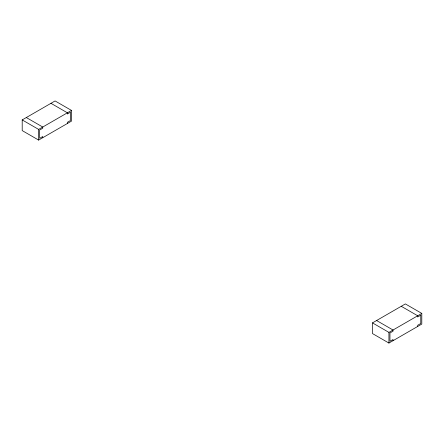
<?xml version="1.0" encoding="UTF-8"?>
<svg xmlns="http://www.w3.org/2000/svg" width="444" height="444" viewBox="0 0 444 444"><rect width="100%" height="100%" fill="white"/><g stroke="black" fill="none" stroke-linecap="round" stroke-linejoin="round"><path stroke-width="0.67" d="M22.2 119.919L55.073 100.938L71.512 110.428L71.512 121.107L38.639 140.082L22.2 130.592L22.2 119.919L38.639 129.409L71.512 110.428M372.488 322.893L405.361 303.918L421.8 313.409L421.8 324.081L388.927 343.062L372.488 333.572L372.488 322.893L388.927 332.384L421.8 313.409M50.966 103.313L67.399 112.804L67.399 113.986L70.479 112.21L70.479 120.513L67.399 122.289L67.399 123.476M401.254 306.288L417.693 315.778L417.693 316.966L420.773 315.185L420.773 323.487L417.693 325.269L417.693 326.457M26.307 117.543L42.746 127.034L42.746 128.222L39.666 130.003L39.666 138.306L42.746 136.524L42.746 137.712M376.601 320.524L393.034 330.014L393.034 331.196L389.954 332.978L389.954 341.281L393.034 339.505L393.034 340.687M388.927 332.384L388.927 343.062M38.639 129.409L38.639 140.082"/></g></svg>
